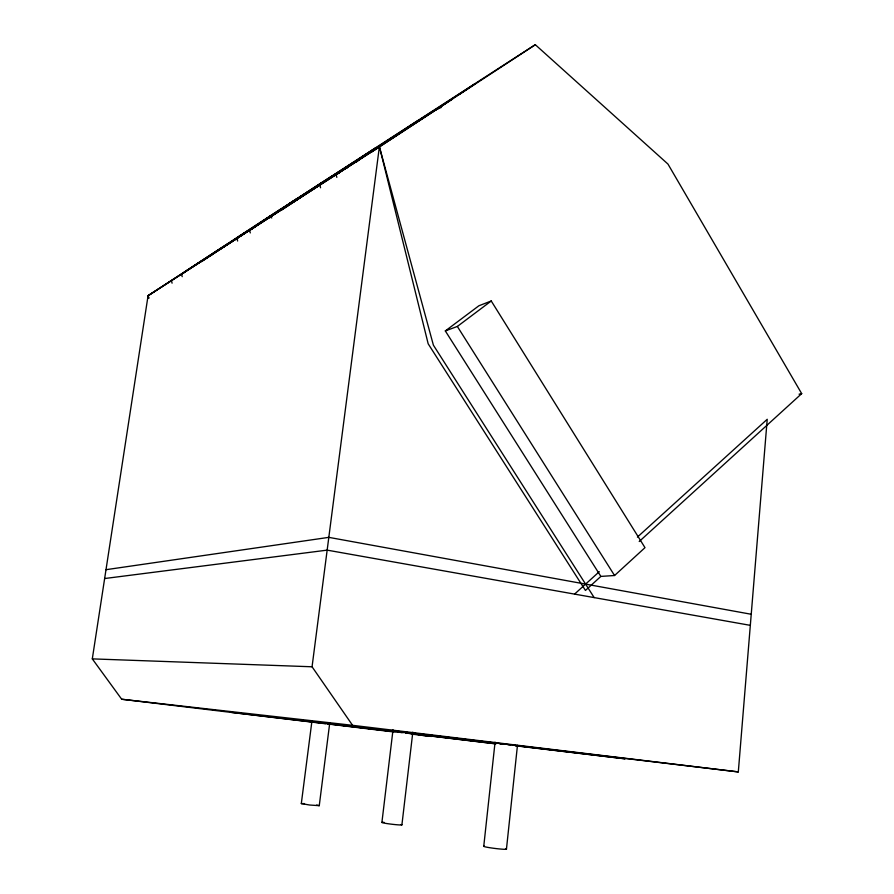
<?xml version="1.0" encoding="UTF-8"?>
<svg xmlns="http://www.w3.org/2000/svg" width="894" height="894" viewBox="0 0 894 894"><rect width="100%" height="100%" fill="white"/><g stroke="black" fill="none" stroke-linecap="round" stroke-linejoin="round"><path stroke-width="1.34" d="M495.533 743.193L390.734 730.554L738.31 771.913L767.22 419.297L637.411 537.093M506.451 849.132L517.47 745.294M483.755 846.283L495.064 742.188M401.909 824.86L412.816 732.152M381.906 822.446L393.014 729.783M311.984 720.653L301.312 803.572L309.57 805.013L319.259 805.673L329.763 722.777M738.31 771.913L352.56 725.313L312.062 666.779L379.38 146.717L148.08 295.635L92.305 658.878L121.696 699.242L325.505 723.749M356.147 162.227L360.964 158.26L433.277 110.912L441.234 107.448M614.558 575.512L644.987 547.653L491.242 300.987L478.927 305.748L445.324 330.925L600.869 576.406L614.558 575.512L457.348 326.455L445.324 330.925M301.323 803.617L304.496 803.594M269.921 217.689L274.324 214.079L340.726 170.62L348.057 167.379M600.869 576.406L585.447 590.442L428.17 343.788L379.458 146.795L535.305 44.7L667.963 164.071L801.694 393.639L639.21 541.518M574.563 594.108L599.293 571.679M201.563 261.64L281.722 208.537M371.088 152.326L452.509 99.066M281.029 210.448L352.415 163.077L357.265 160.618M210.503 255.807L214.37 252.7M457.348 326.455L491.242 300.987M336.826 177.37L336.099 174.71L340.58 171.737L249.605 230.384L250.298 232.921M458.991 94.529L474.87 83.935L335.194 175.023L444.866 103.793M182.208 276.659L181.538 274.19L186.198 271.106L148.147 295.69L148.806 298.317L148.08 295.635M278.392 210.995L296.294 199.172L289.857 203.273M272.245 215.219L252.197 228.473L344.771 168.329M249.605 230.384L254.119 227.4L181.538 274.19M357.935 159.702L375.29 148.192L284.907 206.927M217.98 250.074L186.265 270.927L266.133 219.03M218.829 250.041L322.533 182.175M226.417 245.146L331.071 176.666M293.947 201.664L417.297 121.014M148.147 295.69L269.563 216.259L535.305 44.7M237.625 237.323L280.805 209.878M255.125 226.037L263.909 220.371M329.461 178.096L340.413 171.045M219.131 249.426L227.244 244.196M236.239 238.396L244.833 232.865M287.723 205.207L297.803 198.714M373.759 149.745L386.577 141.487M336.099 174.71L379.458 146.795M266.904 218.248L271.318 215.979M799.068 394.176L801.694 393.639M105.995 569.69L328.813 537.361L751.239 614.267M104.643 578.53L327.159 550.134L750.334 625.353M92.305 658.878L312.062 666.779M121.696 699.242L352.56 725.313M231.535 712.395L395.07 731.773M419.789 735.08L431.377 736.421L411.463 734.086M495.477 743.842L406.099 733.102M499.668 743.696L502.428 744.031M507.948 744.691L510.697 745.026M514.843 745.529L625.152 758.827L515.637 745.797M496.237 743.462L302.094 720.441L403.138 732.611M500.394 743.964L503.166 744.3M405.91 732.946L495.891 743.774M397.83 732.108L401.965 732.611M328.009 723.995L393.449 731.918M316.666 805.036L319.259 805.673M269.563 216.259L271.754 217.957M594.175 597.594L433.4 345.173L379.38 146.717M171.492 280.66L172.073 283.186M237.044 238.463L237.625 241.034M319.951 185.103L320.544 187.774M505.535 848.708A11.432 0.738 7.1 0 1 495.567 848.518A11.432 0.738 7.1 0 1 484.336 846.149M401.093 824.514A10.08 0.581 6.8 0 1 397.316 824.793A10.08 0.581 6.8 0 1 384.476 823.162A10.08 0.581 6.8 0 1 384.096 822.357"/></g></svg>
